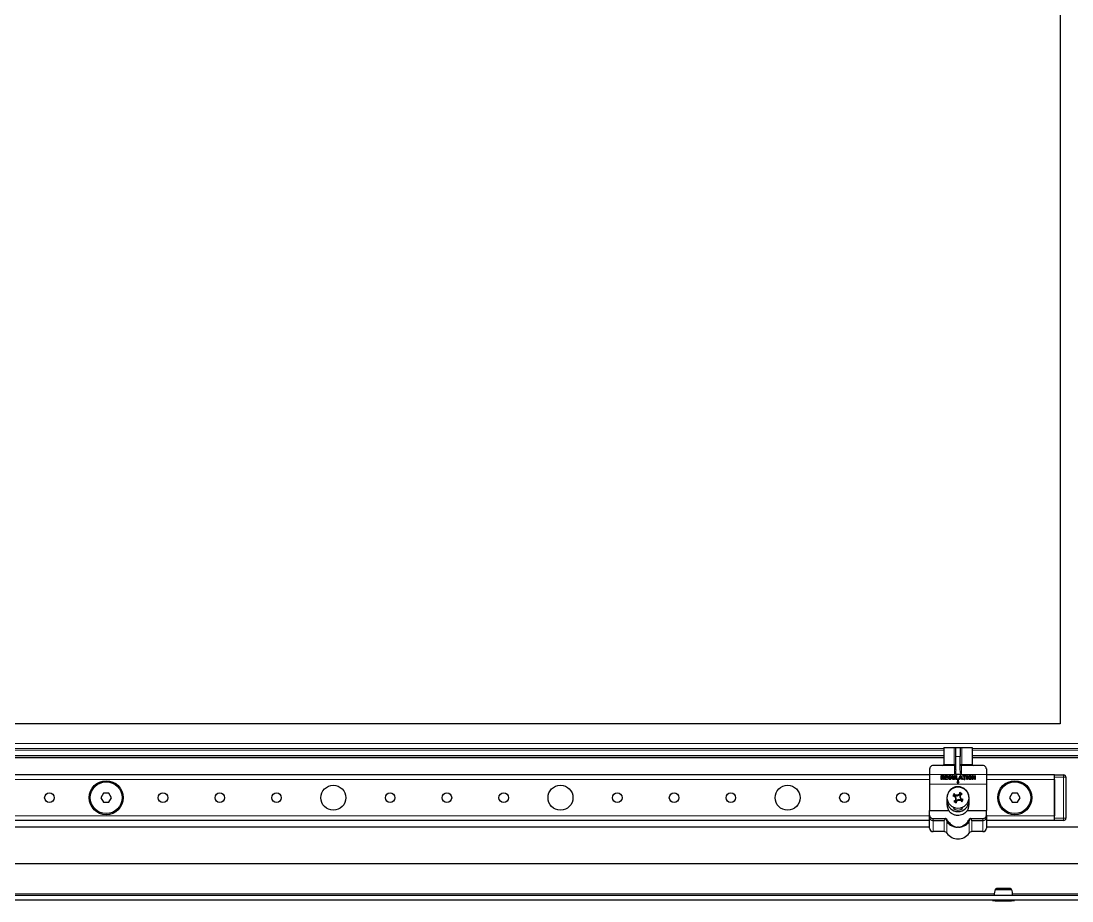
# Model space of a CAD drawing. Header units: millimetres. Extents: x -922 to 2026, y -1094 to 978.
# Drawn here: x 1327.8 to 1790.5, y -789.7 to -402 of the extents above; entities that cross this region are included whole.
import ezdxf

# ---------------------------------------------------------------- set-up
doc = ezdxf.new("R2010")
doc.units = ezdxf.units.MM

msp = doc.modelspace()

# ---------------------------------------------------------------- linework, layer by layer
at = {"color": 7, "linetype": 'Continuous', "lineweight": 25}
for p, q in [((1785.33, 688.33), (1785.33, -711.67)), ((1785.33, -711.67), (945.33, -711.67)), ((1734.08, -722.02), (1734.08, -729.52)), ((1734.08, -722.02), (1738.6, -722.02)), ((1738.6, -722.02), (1739.33, -722.02)), ((1739.33, -722.02), (1741.33, -722.02)), ((1739.33, -726.02), (1739.33, -722.02)), ((1739.33, -731.96), (1739.33, -726.02)), ((1741.33, -722.02), (1741.33, -726.02)), ((1741.33, -722.02), (1742.05, -722.02)), ((1741.33, -731.96), (1741.33, -726.02)), ((1742.05, -722.02), (1746.58, -722.02)), ((1746.58, -722.02), (1746.58, -729.52)), ((1734.08, -726.67), (930.33, -726.67)), ((1738.83, -730.02), (1729.33, -730.02)), ((1751.33, -730.02), (1741.83, -730.02)), ((1800.33, -726.67), (1746.58, -726.67)), ((1727.83, -734.17), (947.83, -734.17)), ((1727.83, -731.52), (1727.83, -734.02)), ((1727.83, -734.02), (1727.83, -738.27)), ((1732.92, -736.04), (1732.92, -734.37)), ((1732.92, -734.37), (1733.68, -734.37)), ((1733.68, -734.64), (1733.19, -734.64)), ((1733.19, -734.64), (1733.19, -735.14)), ((1733.19, -735.14), (1733.77, -735.14)), ((1733.47, -735.41), (1733.19, -735.41)), ((1733.19, -735.41), (1733.19, -736.04)), ((1733.97, -736.12), (1733.47, -735.41)), ((1733.78, -735.41), (1734.18, -735.98)), ((1734.53, -736.15), (1734.53, -734.37)), ((1734.53, -734.37), (1735.59, -734.37)), ((1735.59, -734.64), (1734.79, -734.64)), ((1734.79, -734.64), (1734.79, -735.05)), ((1734.79, -735.05), (1735.54, -735.05)), ((1735.54, -735.31), (1734.79, -735.31)), ((1734.79, -735.31), (1734.79, -735.89)), ((1736.86, -735.21), (1737.36, -735.21)), ((1737.06, -735.48), (1736.86, -735.48)), ((1737.36, -735.21), (1737.36, -735.51)), ((1737.79, -735.56), (1737.79, -734.49)), ((1738.05, -734.49), (1738.05, -735.56)), ((1738.79, -735.55), (1738.79, -734.49)), ((1739.06, -734.49), (1739.06, -735.55)), ((1739.35, -736.17), (1739.35, -734.51)), ((1739.61, -734.51), (1739.61, -735.91)), ((1740.77, -736), (1741.34, -734.46)), ((1741.5, -734.7), (1741.2, -735.57)), ((1741.2, -735.57), (1741.83, -735.57)), ((1741.83, -735.57), (1741.5, -734.7)), ((1741.67, -734.48), (1742.26, -736)), ((1742.6, -734.37), (1743.72, -734.37)), ((1743.01, -734.64), (1742.6, -734.64)), ((1743.01, -736.11), (1743.01, -734.64)), ((1743.72, -734.64), (1743.33, -734.64)), ((1743.33, -734.64), (1743.33, -736.11)), ((1744.19, -736.04), (1744.19, -734.51)), ((1744.45, -734.51), (1744.45, -736.04)), ((1746.61, -736.04), (1746.61, -734.48)), ((1747.71, -736.06), (1746.87, -734.8)), ((1746.87, -734.8), (1746.87, -736.03)), ((1746.88, -734.43), (1747.69, -735.67)), ((1747.69, -735.67), (1747.69, -734.49)), ((1747.95, -734.49), (1747.95, -736.04)), ((1752.83, -731.52), (1752.83, -734.02)), ((1752.83, -734.02), (1752.83, -738.27)), ((1782.83, -734.17), (1752.83, -734.17)), ((1782.83, -734.17), (1786.83, -734.17)), ((1782.83, -735.17), (1782.83, -734.17)), ((1782.83, -753.17), (1782.83, -735.17)), ((1787.83, -735.17), (1787.83, -753.17)), ((1727.83, -738.27), (1727.83, -749.77)), ((1735.59, -736.15), (1734.53, -736.15)), ((1734.79, -735.89), (1735.59, -735.89)), ((1740.41, -736.17), (1739.35, -736.17)), ((1739.61, -735.91), (1740.41, -735.91)), ((1739.83, -737.37), (1740.33, -737.87)), ((1740.08, -737.37), (1739.83, -737.37)), ((1740.58, -736.37), (1740.08, -736.37)), ((1740.08, -736.37), (1740.08, -737.37)), ((1740.33, -737.87), (1740.83, -737.37)), ((1740.58, -737.37), (1740.58, -736.37)), ((1740.83, -737.37), (1740.58, -737.37)), ((1741.11, -735.84), (1741.02, -736.08)), ((1741.92, -735.84), (1741.11, -735.84)), ((1742.01, -736.08), (1741.92, -735.84)), ((1752.83, -738.27), (1752.83, -749.77)), ((1782.83, -736.17), (1782.83, -752.17)), ((1364.17, -742.17), (1363.02, -744.17)), ((1363.02, -744.17), (1364.17, -746.17)), ((1366.48, -742.17), (1364.17, -742.17)), ((1367.64, -744.17), (1366.48, -742.17)), ((1366.48, -746.17), (1367.64, -744.17)), ((1735.48, -744.17), (1735.48, -747.17)), ((1738.31, -743.22), (1738, -743.33)), ((1738.31, -743.22), (1738.64, -742.71)), ((1739.07, -743.48), (1738.31, -743.22)), ((1738.64, -742.71), (1738.62, -742.39)), ((1738.64, -742.71), (1739.19, -743.3)), ((1739.07, -743.48), (1738.91, -743.67)), ((1739.51, -744.35), (1739.07, -743.48)), ((1739.19, -743.3), (1739.29, -743.08)), ((1739.19, -743.3), (1740.16, -743.35)), ((1739.51, -744.35), (1739.27, -744.4)), ((1739.45, -745.31), (1739.51, -744.35)), ((1740.16, -743.35), (1740.11, -743.11)), ((1740.16, -743.35), (1741.02, -742.91)), ((1741.02, -742.91), (1740.84, -742.75)), ((1741.02, -742.91), (1741.28, -742.16)), ((1741.2, -743.03), (1741.15, -744)), ((1741.15, -744), (1741.39, -743.95)), ((1741.15, -744), (1741.59, -744.86)), ((1741.28, -742.16), (1741.17, -741.85)), ((1741.79, -742.49), (1741.2, -743.03)), ((1741.2, -743.03), (1741.42, -743.13)), ((1741.28, -742.16), (1741.79, -742.49)), ((1741.59, -744.86), (1741.75, -744.68)), ((1741.59, -744.86), (1742.34, -745.12)), ((1741.79, -742.49), (1742.11, -742.46)), ((1745.18, -747.17), (1745.18, -744.17)), ((1764.17, -742.17), (1763.02, -744.17)), ((1763.02, -744.17), (1764.17, -746.17)), ((1766.48, -742.17), (1764.17, -742.17)), ((1767.64, -744.17), (1766.48, -742.17)), ((1766.48, -746.17), (1767.64, -744.17)), ((1364.17, -746.17), (1366.48, -746.17)), ((1735.68, -745.67), (1735.48, -745.67)), ((1738.87, -745.86), (1738.54, -745.89)), ((1738.87, -745.86), (1739.45, -745.31)), ((1739.38, -746.19), (1738.87, -745.86)), ((1739.45, -745.31), (1739.23, -745.21)), ((1739.64, -745.43), (1739.38, -746.19)), ((1739.38, -746.19), (1739.48, -746.5)), ((1740.5, -744.99), (1739.64, -745.43)), ((1739.64, -745.43), (1739.82, -745.59)), ((1740.5, -744.99), (1740.55, -745.23)), ((1741.47, -745.05), (1740.5, -744.99)), ((1741.47, -745.05), (1741.37, -745.27)), ((1742.01, -745.63), (1741.47, -745.05)), ((1742.34, -745.12), (1742.01, -745.63)), ((1742.01, -745.63), (1742.04, -745.96)), ((1742.34, -745.12), (1742.65, -745.02)), ((1745.18, -745.67), (1744.98, -745.67)), ((1764.17, -746.17), (1766.48, -746.17)), ((1727.83, -751.92), (1727.83, -749.77)), ((1727.83, -749.77), (1736.24, -749.77)), ((1727.83, -752.83), (1727.83, -751.92)), ((1727.83, -757.62), (1727.83, -752.83)), ((1729.33, -753.31), (1734.85, -753.31)), ((1744.42, -749.77), (1752.83, -749.77)), ((1745.81, -753.31), (1751.33, -753.31)), ((1752.83, -751.92), (1752.83, -749.77)), ((1752.83, -751.92), (1752.83, -752.83)), ((1752.83, -752.83), (1752.83, -757.62)), ((1782.83, -754.17), (1782.83, -753.17)), ((1727.83, -757.17), (921.33, -757.17)), ((1727.83, -754.17), (947.83, -754.17)), ((1729.33, -754.2), (1734.24, -754.2)), ((1746.42, -754.2), (1751.33, -754.2)), ((1782.83, -754.17), (1752.83, -754.17)), ((1809.33, -757.17), (1752.83, -757.17)), ((1786.83, -754.17), (1782.83, -754.17)), ((1734.24, -759.12), (1729.33, -759.12)), ((1751.33, -759.12), (1746.42, -759.12)), ((921.33, -773.17), (1809.33, -773.17)), ((1756.74, -784.56), (1760.33, -784.56)), ((1763.43, -784.17), (1757.23, -784.17)), ((1760.33, -784.56), (1763.92, -784.56)), ((870.63, -787.17), (1860.03, -787.17)), ((870.63, -789.17), (1860.03, -789.17))]:
    msp.add_line(p, q, dxfattribs=at)
at = {"color": 8, "linetype": 'Continuous', "lineweight": 18}
for p, q in [((1793.92, -720.27), (936.74, -720.27)), ((1734.08, -725.67), (931.33, -725.67)), ((1734.08, -725.57), (931.43, -725.57)), ((1734.08, -723.27), (933.74, -723.27)), ((1734.08, -722.57), (934.43, -722.57)), ((1738.6, -729.52), (1738.6, -722.02)), ((1741.33, -726.02), (1739.33, -726.02)), ((1742.05, -722.02), (1742.05, -729.52)), ((1796.23, -722.57), (1746.58, -722.57)), ((1796.92, -723.27), (1746.58, -723.27)), ((1799.23, -725.57), (1746.58, -725.57)), ((1799.33, -725.67), (1746.58, -725.67)), ((1734.08, -729.52), (1738.6, -729.52)), ((1738.6, -729.52), (1739.33, -729.52)), ((1738.83, -734.02), (1738.83, -730.02)), ((1741.33, -729.52), (1742.05, -729.52)), ((1741.83, -730.02), (1741.83, -733.95)), ((1742.05, -729.52), (1746.58, -729.52)), ((1738.83, -734.02), (1727.83, -734.02)), ((1739.33, -734.02), (1739.33, -731.96)), ((1752.83, -734.02), (1739.33, -734.02)), ((1786.83, -735.17), (1782.83, -735.17)), ((1786.83, -734.17), (1786.83, -735.17)), ((1786.83, -753.17), (1786.83, -735.17)), ((1786.83, -735.17), (1787.83, -735.17)), ((1727.83, -736.17), (947.83, -736.17)), ((1752.83, -738.27), (1727.83, -738.27)), ((1782.83, -736.17), (1752.83, -736.17)), ((1727.83, -752.17), (947.83, -752.17)), ((1729.33, -753.31), (1729.33, -754.2)), ((1751.33, -754.2), (1751.33, -753.31)), ((1782.83, -752.17), (1752.83, -752.17)), ((1782.83, -753.17), (1786.83, -753.17)), ((1786.83, -753.17), (1786.83, -754.17)), ((1786.83, -753.17), (1787.83, -753.17)), ((1729.33, -754.2), (1729.33, -759.12)), ((1734.24, -759.12), (1734.24, -754.2)), ((1735.47, -754.81), (1735.47, -759.77)), ((1745.18, -759.77), (1745.18, -754.81)), ((1746.42, -754.2), (1746.42, -759.12)), ((1751.33, -759.12), (1751.33, -754.2)), ((1756.28, -786.57), (974.37, -786.57)), ((1755.47, -789.3), (1760.33, -789.3)), ((1755.58, -789.42), (1760.33, -789.42)), ((1760.33, -789.3), (1765.19, -789.3)), ((1760.33, -789.42), (1765.08, -789.42)), ((1859.73, -786.57), (1764.37, -786.57))]:
    msp.add_line(p, q, dxfattribs=at)
at = {"color": 8, "linetype": 'Continuous', "lineweight": 18, "flags": 128}
for points in [[(1738.6, -729.52), (1738.6, -729.62), (1738.59, -729.71), (1738.58, -729.8), (1738.56, -729.88), (1738.54, -729.94), (1738.52, -729.98), (1738.49, -730.01), (1738.47, -730.02)], [(1742.19, -730.02), (1742.16, -730.01), (1742.14, -729.98), (1742.11, -729.94), (1742.09, -729.88), (1742.08, -729.8), (1742.06, -729.71), (1742.06, -729.62), (1742.05, -729.52)]]:
    msp.add_lwpolyline(points, dxfattribs=at)
at = {"color": 7, "linetype": 'Continuous', "lineweight": 25}
for centre, radius in [((1365.33, -744.17), 7.5), ((1365.33, -744.17), 7), ((1465.33, -744.17), 5.5), ((1565.33, -744.17), 5.5), ((1665.33, -744.17), 5.5), ((1740.33, -744.17), 4.75), ((1765.33, -744.17), 7.5), ((1765.33, -744.17), 7), ((1340.33, -744.17), 2.1), ((1390.33, -744.17), 2.1), ((1415.33, -744.17), 2.1), ((1440.33, -744.17), 2.1), ((1490.33, -744.17), 2.1), ((1515.33, -744.17), 2.1), ((1540.33, -744.17), 2.1), ((1590.33, -744.17), 2.1), ((1615.33, -744.17), 2.1), ((1640.33, -744.17), 2.1), ((1690.33, -744.17), 2.1), ((1715.33, -744.17), 2.1)]:
    msp.add_circle(centre, radius, dxfattribs=at)
for centre, radius, start, end in [((1733.58, -729.52), 0.5, 270, 0), ((1738.83, -729.52), 0.5, 270, 0), ((1741.83, -729.52), 0.5, 180, 270), ((1747.08, -729.52), 0.5, 180, 270), ((1786.83, -735.17), 1, 0, 90), ((1801.05, -783.73), 74.88, 146.4919, 147.3486), ((1762.74, -678.86), 69.05, 249.0058, 249.8057), ((1689.65, -791.07), 69.05, 44.0348, 44.8347), ((1806.81, -710.41), 75.61, 206.0937, 206.7115), ((1814.78, -748.18), 75.61, 177.129, 177.7468), ((1736.32, -818.63), 75.61, 87.129, 87.7468), ((1774.09, -810.65), 75.61, 116.0937, 116.7115), ((1805.64, -766.59), 69.05, 159.0058, 159.8057), ((1700.78, -804.89), 74.88, 56.4919, 57.3486), ((1665.87, -740.16), 75.61, 357.129, 357.7468), ((1673.85, -777.94), 75.61, 26.0937, 26.7115), ((1693.43, -693.5), 69.05, 314.0348, 314.8347), ((1717.92, -809.48), 69.05, 69.0058, 69.8057), ((1740.33, -745.67), 4.65, 180, 0), ((1740.33, -747.17), 2.5, 209.1764, 330.8236), ((1787.23, -794.85), 69.05, 134.0348, 134.8347), ((1779.88, -683.45), 74.88, 236.4919, 237.3486), ((1675.02, -721.76), 69.05, 339.0058, 339.8057), ((1706.57, -677.69), 75.61, 296.0937, 296.7115), ((1744.34, -669.72), 75.61, 267.129, 267.7468), ((1791.01, -697.27), 69.05, 224.0348, 224.8347), ((1679.61, -704.62), 74.88, 326.4919, 327.3486), ((1786.83, -753.17), 1, 270, 0), ((1729.33, -757.62), 1.5, 180, 270), ((1751.33, -757.62), 1.5, 270, 0), ((1734.24, -760.62), 1.5, 34.5604, 90), ((1740.33, -756.43), 5.9, 214.5604, 325.4396), ((1746.42, -760.62), 1.5, 90, 145.4396), ((1762.45, -786.91), 6.18, 157.6346, 182.4658), ((1757.23, -784.67), 0.5, 90, 166.6165), ((1763.43, -784.67), 0.5, 13.3835, 90), ((1758.21, -786.91), 6.18, 357.5342, 22.3654), ((1781.23, -789.24), 25.77, 179.861, 180.139), ((1755.59, -789.3), 0.126, 180, 263.9744), ((1760.33, -744.42), 45.25, 263.9744, 269.9984), ((1760.33, -744.42), 45.25, 270.0016, 276.0256), ((1765.06, -789.3), 0.126, 276.0256, 0), ((1739.42, -789.24), 25.77, 359.861, 0.139)]:
    msp.add_arc(centre, radius, start, end, dxfattribs=at)
msp.add_ellipse((17168.51, -734.02), major_axis=(15429.18, 0), ratio=0.000259, start_param=3.123591, end_param=3.141593, dxfattribs=at)
for points, knots in [([(1729.33, -730.02), (1729.33, -730.02), (1729.26, -730.02), (1728.91, -730.05), (1728.38, -730.28), (1727.91, -730.86), (1727.85, -731.33), (1727.83, -731.52)], [0, 0, 0, 0, 0.003231, 0.101221, 0.514725, 0.80586, 1, 1, 1, 1]), ([(1752.83, -731.52), (1752.81, -731.33), (1752.75, -730.86), (1752.28, -730.28), (1751.75, -730.05), (1751.4, -730.02), (1751.33, -730.02), (1751.33, -730.02)], [0, 0, 0, 0, 0.19414, 0.485275, 0.898779, 0.996769, 1, 1, 1, 1]), ([(1733.68, -734.37), (1733.75, -734.38), (1733.89, -734.39), (1734, -734.47), (1734.05, -734.51)], [0, 0, 0, 0, 0.559747, 1, 1, 1, 1]), ([(1733.87, -734.71), (1733.84, -734.68), (1733.78, -734.64), (1733.71, -734.64), (1733.68, -734.64)], [0, 0, 0, 0, 0.559136, 1, 1, 1, 1]), ([(1733.77, -735.14), (1733.8, -735.14), (1733.83, -735.13), (1733.86, -735.11), (1733.88, -735.1)], [0, 0, 0, 0, 0.558174, 1, 1, 1, 1]), ([(1734.02, -735.31), (1733.98, -735.34), (1733.9, -735.39), (1733.82, -735.4), (1733.78, -735.41)], [0, 0, 0, 0, 0.56031, 1, 1, 1, 1]), ([(1733.95, -734.9), (1733.95, -734.86), (1733.94, -734.78), (1733.89, -734.73), (1733.87, -734.71)], [0, 0, 0, 0, 0.559692, 1, 1, 1, 1]), ([(1733.88, -735.1), (1733.89, -735.08), (1733.92, -735.05), (1733.95, -734.98), (1733.95, -734.93), (1733.95, -734.9)], [0, 0, 0, 0, 0.279917, 0.56006, 1, 1, 1, 1]), ([(1734.22, -734.9), (1734.21, -734.99), (1734.19, -735.16), (1734.07, -735.27), (1734.02, -735.31)], [0, 0, 0, 0, 0.559457, 1, 1, 1, 1]), ([(1734.05, -734.51), (1734.1, -734.57), (1734.2, -734.69), (1734.21, -734.83), (1734.22, -734.9)], [0, 0, 0, 0, 0.5589475, 1, 1, 1, 1]), ([(1735.54, -735.05), (1735.56, -735.05), (1735.6, -735.05), (1735.66, -735.08), (1735.69, -735.13), (1735.69, -735.16), (1735.69, -735.18)], [0, 0, 0, 0, 0.280945, 0.559897, 0.779525, 1, 1, 1, 1]), ([(1735.69, -735.18), (1735.69, -735.2), (1735.69, -735.24), (1735.63, -735.3), (1735.57, -735.31), (1735.54, -735.31)], [0, 0, 0, 0, 0.281099, 0.559768, 1, 1, 1, 1]), ([(1735.59, -734.37), (1735.61, -734.38), (1735.66, -734.38), (1735.71, -734.41), (1735.74, -734.46), (1735.74, -734.49), (1735.74, -734.51)], [0, 0, 0, 0, 0.280872, 0.559701, 0.779382, 1, 1, 1, 1]), ([(1735.74, -734.51), (1735.74, -734.53), (1735.74, -734.57), (1735.68, -734.63), (1735.62, -734.64), (1735.59, -734.64)], [0, 0, 0, 0, 0.2810527, 0.5596626, 1, 1, 1, 1]), ([(1736.09, -735.28), (1736.09, -735.14), (1736.1, -734.9), (1736.23, -734.69), (1736.28, -734.6)], [0, 0, 0, 0, 0.56034, 1, 1, 1, 1]), ([(1736.28, -735.88), (1736.21, -735.78), (1736.1, -735.59), (1736.09, -735.37), (1736.09, -735.28)], [0, 0, 0, 0, 0.559347, 1, 1, 1, 1]), ([(1736.28, -734.6), (1736.36, -734.52), (1736.49, -734.38), (1736.69, -734.36), (1736.77, -734.35)], [0, 0, 0, 0, 0.559217, 1, 1, 1, 1]), ([(1736.76, -734.61), (1736.73, -734.62), (1736.66, -734.63), (1736.53, -734.7), (1736.38, -734.91), (1736.36, -735.13), (1736.35, -735.28)], [0, 0, 0, 0, 0.125332, 0.250695, 0.500738, 1, 1, 1, 1]), ([(1736.35, -735.28), (1736.35, -735.36), (1736.36, -735.51), (1736.44, -735.65), (1736.47, -735.7)], [0, 0, 0, 0, 0.55998, 1, 1, 1, 1]), ([(1736.73, -735.35), (1736.73, -735.33), (1736.74, -735.29), (1736.77, -735.24), (1736.82, -735.22), (1736.85, -735.21), (1736.86, -735.21)], [0, 0, 0, 0, 0.280637, 0.55889, 0.779144, 1, 1, 1, 1]), ([(1736.86, -735.48), (1736.84, -735.48), (1736.8, -735.47), (1736.75, -735.44), (1736.73, -735.39), (1736.73, -735.36), (1736.73, -735.35)], [0, 0, 0, 0, 0.280664, 0.558735, 0.779002, 1, 1, 1, 1]), ([(1736.95, -734.66), (1736.92, -734.65), (1736.86, -734.62), (1736.79, -734.62), (1736.76, -734.61)], [0, 0, 0, 0, 0.558634, 1, 1, 1, 1]), ([(1736.77, -734.35), (1736.84, -734.35), (1736.97, -734.36), (1737.07, -734.42), (1737.12, -734.44)], [0, 0, 0, 0, 0.560514, 1, 1, 1, 1]), ([(1737.06, -734.78), (1737.04, -734.75), (1737.01, -734.71), (1736.97, -734.68), (1736.95, -734.66)], [0, 0, 0, 0, 0.560467, 1, 1, 1, 1]), ([(1737.03, -735.74), (1737.04, -735.69), (1737.06, -735.61), (1737.06, -735.52), (1737.06, -735.48)], [0, 0, 0, 0, 0.559597, 1, 1, 1, 1]), ([(1737.17, -734.84), (1737.14, -734.83), (1737.1, -734.83), (1737.07, -734.79), (1737.06, -734.78)], [0, 0, 0, 0, 0.558039, 1, 1, 1, 1]), ([(1737.12, -734.44), (1737.16, -734.47), (1737.22, -734.53), (1737.27, -734.6), (1737.29, -734.63)], [0, 0, 0, 0, 0.559542, 1, 1, 1, 1]), ([(1737.36, -735.51), (1737.35, -735.62), (1737.34, -735.83), (1737.21, -735.98), (1737.15, -736.05)], [0, 0, 0, 0, 0.560493, 1, 1, 1, 1]), ([(1737.32, -734.71), (1737.32, -734.73), (1737.31, -734.77), (1737.26, -734.81), (1737.22, -734.83), (1737.18, -734.84), (1737.17, -734.84)], [0, 0, 0, 0, 0.2777088, 0.5582085, 0.77892, 1, 1, 1, 1]), ([(1737.29, -734.63), (1737.3, -734.64), (1737.32, -734.67), (1737.32, -734.7), (1737.32, -734.71)], [0, 0, 0, 0, 0.560691, 1, 1, 1, 1]), ([(1737.79, -734.49), (1737.79, -734.47), (1737.79, -734.43), (1737.82, -734.38), (1737.86, -734.35), (1737.89, -734.35), (1737.91, -734.35)], [0, 0, 0, 0, 0.280849, 0.55949, 0.779158, 1, 1, 1, 1]), ([(1738, -736.04), (1737.93, -735.96), (1737.81, -735.83), (1737.79, -735.65), (1737.79, -735.56)], [0, 0, 0, 0, 0.558332, 1, 1, 1, 1]), ([(1737.91, -734.35), (1737.93, -734.35), (1737.97, -734.35), (1738.02, -734.39), (1738.05, -734.44), (1738.05, -734.47), (1738.05, -734.49)], [0, 0, 0, 0, 0.28091, 0.559174, 0.779166, 1, 1, 1, 1]), ([(1738.05, -735.56), (1738.06, -735.62), (1738.06, -735.73), (1738.14, -735.8), (1738.17, -735.83)], [0, 0, 0, 0, 0.560313, 1, 1, 1, 1]), ([(1738.43, -735.91), (1738.48, -735.9), (1738.59, -735.89), (1738.72, -735.81), (1738.79, -735.68), (1738.79, -735.59), (1738.79, -735.55)], [0, 0, 0, 0, 0.280935, 0.559487, 0.779245, 1, 1, 1, 1]), ([(1739.06, -735.55), (1739.05, -735.64), (1739.04, -735.83), (1738.88, -736.05), (1738.66, -736.15), (1738.52, -736.16), (1738.45, -736.17)], [0, 0, 0, 0, 0.280416, 0.558636, 0.778958, 1, 1, 1, 1]), ([(1738.79, -734.49), (1738.8, -734.47), (1738.8, -734.43), (1738.82, -734.38), (1738.87, -734.35), (1738.9, -734.35), (1738.92, -734.35)], [0, 0, 0, 0, 0.2809, 0.559498, 0.779148, 1, 1, 1, 1]), ([(1739.33, -731.96), (1739.29, -732.3), (1739.21, -733), (1738.95, -733.67), (1738.83, -734.02), (1738.83, -734.02)], [0, 0, 0, 0, 0.475461, 0.994056, 1, 1, 1, 1]), ([(1738.92, -734.35), (1738.94, -734.35), (1738.98, -734.35), (1739.03, -734.39), (1739.06, -734.44), (1739.06, -734.47), (1739.06, -734.49)], [0, 0, 0, 0, 0.280888, 0.559023, 0.779155, 1, 1, 1, 1]), ([(1739.35, -734.51), (1739.35, -734.49), (1739.35, -734.45), (1739.38, -734.4), (1739.42, -734.38), (1739.45, -734.38), (1739.47, -734.37)], [0, 0, 0, 0, 0.2809124, 0.5594047, 0.7791083, 1, 1, 1, 1]), ([(1739.47, -734.37), (1739.49, -734.38), (1739.53, -734.38), (1739.58, -734.41), (1739.61, -734.46), (1739.61, -734.49), (1739.61, -734.51)], [0, 0, 0, 0, 0.2808126, 0.5590988, 0.7791702, 1, 1, 1, 1]), ([(1741.83, -733.95), (1741.83, -733.95), (1741.82, -733.95), (1741.82, -733.95), (1741.81, -733.93), (1741.77, -733.85), (1741.65, -733.51), (1741.43, -732.88), (1741.36, -732.29), (1741.33, -731.96)], [0, 0, 0, 0, 0.00167, 0.003889, 0.009531, 0.034361, 0.132751, 0.526214, 1, 1, 1, 1]), ([(1741.34, -734.46), (1741.35, -734.44), (1741.36, -734.41), (1741.41, -734.36), (1741.46, -734.35), (1741.49, -734.35)], [0, 0, 0, 0, 0.281465, 0.561772, 1, 1, 1, 1]), ([(1741.49, -734.35), (1741.51, -734.35), (1741.56, -734.36), (1741.63, -734.4), (1741.65, -734.45), (1741.67, -734.48)], [0, 0, 0, 0, 0.281226, 0.561522, 1, 1, 1, 1]), ([(1742.46, -734.51), (1742.46, -734.49), (1742.47, -734.45), (1742.5, -734.4), (1742.55, -734.38), (1742.58, -734.38), (1742.6, -734.37)], [0, 0, 0, 0, 0.280713, 0.558701, 0.779045, 1, 1, 1, 1]), ([(1742.6, -734.64), (1742.58, -734.64), (1742.54, -734.64), (1742.49, -734.6), (1742.46, -734.55), (1742.46, -734.52), (1742.46, -734.51)], [0, 0, 0, 0, 0.28076, 0.558821, 0.778915, 1, 1, 1, 1]), ([(1743.72, -734.37), (1743.74, -734.38), (1743.78, -734.38), (1743.84, -734.4), (1743.87, -734.45), (1743.87, -734.49), (1743.88, -734.51)], [0, 0, 0, 0, 0.280951, 0.559967, 0.779431, 1, 1, 1, 1]), ([(1743.88, -734.51), (1743.87, -734.53), (1743.87, -734.57), (1743.81, -734.63), (1743.75, -734.64), (1743.72, -734.64)], [0, 0, 0, 0, 0.281019, 0.559679, 1, 1, 1, 1]), ([(1744.19, -734.51), (1744.19, -734.49), (1744.19, -734.45), (1744.22, -734.4), (1744.26, -734.38), (1744.29, -734.38), (1744.31, -734.37)], [0, 0, 0, 0, 0.280828, 0.559417, 0.779393, 1, 1, 1, 1]), ([(1744.31, -734.37), (1744.33, -734.38), (1744.37, -734.38), (1744.42, -734.41), (1744.45, -734.46), (1744.45, -734.49), (1744.45, -734.51)], [0, 0, 0, 0, 0.280765, 0.559178, 0.779175, 1, 1, 1, 1]), ([(1744.91, -735.27), (1744.91, -735.15), (1744.93, -734.93), (1745.03, -734.73), (1745.08, -734.64)], [0, 0, 0, 0, 0.559914, 1, 1, 1, 1]), ([(1745.09, -735.89), (1745.03, -735.78), (1744.92, -735.59), (1744.91, -735.37), (1744.91, -735.27)], [0, 0, 0, 0, 0.559149, 1, 1, 1, 1]), ([(1745.08, -734.64), (1745.15, -734.55), (1745.27, -734.39), (1745.47, -734.36), (1745.56, -734.35)], [0, 0, 0, 0, 0.560137, 1, 1, 1, 1]), ([(1745.27, -734.82), (1745.24, -734.9), (1745.18, -735.05), (1745.17, -735.2), (1745.17, -735.27)], [0, 0, 0, 0, 0.5590754, 1, 1, 1, 1]), ([(1745.17, -735.27), (1745.17, -735.36), (1745.18, -735.51), (1745.25, -735.65), (1745.28, -735.71)], [0, 0, 0, 0, 0.5602735, 1, 1, 1, 1]), ([(1745.55, -734.61), (1745.52, -734.62), (1745.45, -734.63), (1745.34, -734.7), (1745.3, -734.77), (1745.27, -734.82)], [0, 0, 0, 0, 0.2798318, 0.559843, 1, 1, 1, 1]), ([(1745.9, -734.82), (1745.85, -734.76), (1745.76, -734.64), (1745.62, -734.62), (1745.55, -734.61)], [0, 0, 0, 0, 0.559596, 1, 1, 1, 1]), ([(1745.56, -734.35), (1745.61, -734.36), (1745.73, -734.36), (1745.93, -734.45), (1746.03, -734.57), (1746.09, -734.64)], [0, 0, 0, 0, 0.280496, 0.560765, 1, 1, 1, 1]), ([(1746.01, -735.27), (1746.01, -735.18), (1746, -735.02), (1745.93, -734.88), (1745.9, -734.82)], [0, 0, 0, 0, 0.560046, 1, 1, 1, 1]), ([(1745.91, -735.71), (1745.94, -735.63), (1746, -735.49), (1746.01, -735.34), (1746.01, -735.27)], [0, 0, 0, 0, 0.559133, 1, 1, 1, 1]), ([(1746.09, -734.64), (1746.15, -734.75), (1746.26, -734.95), (1746.27, -735.17), (1746.27, -735.27)], [0, 0, 0, 0, 0.559312, 1, 1, 1, 1]), ([(1746.27, -735.27), (1746.27, -735.39), (1746.25, -735.61), (1746.14, -735.81), (1746.1, -735.89)], [0, 0, 0, 0, 0.559865, 1, 1, 1, 1]), ([(1746.61, -734.48), (1746.61, -734.46), (1746.61, -734.42), (1746.64, -734.38), (1746.68, -734.35), (1746.71, -734.35), (1746.73, -734.35)], [0, 0, 0, 0, 0.280941, 0.559114, 0.779089, 1, 1, 1, 1]), ([(1746.73, -734.35), (1746.74, -734.35), (1746.78, -734.35), (1746.83, -734.38), (1746.86, -734.41), (1746.88, -734.43)], [0, 0, 0, 0, 0.2806376, 0.5608768, 1, 1, 1, 1]), ([(1747.69, -734.49), (1747.69, -734.47), (1747.69, -734.43), (1747.72, -734.38), (1747.76, -734.35), (1747.79, -734.35), (1747.81, -734.35)], [0, 0, 0, 0, 0.280888, 0.559482, 0.77927, 1, 1, 1, 1]), ([(1747.81, -734.35), (1747.83, -734.35), (1747.87, -734.35), (1747.92, -734.39), (1747.95, -734.44), (1747.95, -734.47), (1747.95, -734.49)], [0, 0, 0, 0, 0.280836, 0.55925, 0.779182, 1, 1, 1, 1]), ([(1733.04, -736.17), (1733.02, -736.17), (1732.98, -736.17), (1732.94, -736.13), (1732.92, -736.08), (1732.92, -736.05), (1732.92, -736.04)], [0, 0, 0, 0, 0.280437, 0.558281, 0.778899, 1, 1, 1, 1]), ([(1733.19, -736.04), (1733.18, -736.06), (1733.18, -736.1), (1733.14, -736.15), (1733.09, -736.17), (1733.06, -736.17), (1733.04, -736.17)], [0, 0, 0, 0, 0.280498, 0.558325, 0.778868, 1, 1, 1, 1]), ([(1734.06, -736.17), (1734.05, -736.17), (1734.03, -736.17), (1734, -736.15), (1733.98, -736.13), (1733.97, -736.12)], [0, 0, 0, 0, 0.28022, 0.561305, 1, 1, 1, 1]), ([(1734.22, -736.04), (1734.21, -736.06), (1734.2, -736.1), (1734.16, -736.15), (1734.11, -736.17), (1734.08, -736.17), (1734.06, -736.17)], [0, 0, 0, 0, 0.278138, 0.5585442, 0.7791606, 1, 1, 1, 1]), ([(1734.18, -735.98), (1734.19, -735.99), (1734.21, -736.01), (1734.21, -736.03), (1734.22, -736.04)], [0, 0, 0, 0, 0.5610793, 1, 1, 1, 1]), ([(1745.18, -744.17), (1745.14, -743.67), (1745.05, -742.66), (1744.27, -741.2), (1743.09, -740.08), (1741.62, -739.41), (1740, -739.24), (1738.4, -739.62), (1737.02, -740.5), (1736.04, -741.75), (1735.55, -743.04), (1735.5, -743.84), (1735.48, -744.17)], [0, 0, 0, 0, 0.108524, 0.217459, 0.318088, 0.417791, 0.519828, 0.622975, 0.725929, 0.827131, 0.926323, 1, 1, 1, 1]), ([(1735.59, -735.89), (1735.61, -735.89), (1735.65, -735.89), (1735.71, -735.92), (1735.74, -735.97), (1735.74, -736), (1735.74, -736.02)], [0, 0, 0, 0, 0.280912, 0.559714, 0.779499, 1, 1, 1, 1]), ([(1735.74, -736.02), (1735.74, -736.04), (1735.74, -736.08), (1735.68, -736.14), (1735.63, -736.15), (1735.59, -736.15)], [0, 0, 0, 0, 0.281214, 0.559901, 1, 1, 1, 1]), ([(1736.8, -736.17), (1736.74, -736.17), (1736.63, -736.16), (1736.43, -736.07), (1736.34, -735.95), (1736.28, -735.88)], [0, 0, 0, 0, 0.280314, 0.560507, 1, 1, 1, 1]), ([(1736.47, -735.7), (1736.52, -735.77), (1736.6, -735.88), (1736.74, -735.9), (1736.79, -735.91)], [0, 0, 0, 0, 0.560858, 1, 1, 1, 1]), ([(1736.79, -735.91), (1736.82, -735.91), (1736.88, -735.9), (1736.98, -735.85), (1737.01, -735.78), (1737.03, -735.74)], [0, 0, 0, 0, 0.281265, 0.561609, 1, 1, 1, 1]), ([(1737.15, -736.05), (1737.09, -736.09), (1736.99, -736.16), (1736.86, -736.17), (1736.8, -736.17)], [0, 0, 0, 0, 0.558998, 1, 1, 1, 1]), ([(1738.45, -736.17), (1738.36, -736.17), (1738.19, -736.17), (1738.06, -736.08), (1738, -736.04)], [0, 0, 0, 0, 0.55925, 1, 1, 1, 1]), ([(1738.17, -735.83), (1738.21, -735.86), (1738.29, -735.91), (1738.38, -735.91), (1738.43, -735.91)], [0, 0, 0, 0, 0.559441, 1, 1, 1, 1]), ([(1740.41, -735.91), (1740.43, -735.91), (1740.47, -735.91), (1740.53, -735.94), (1740.56, -735.99), (1740.56, -736.02), (1740.56, -736.04)], [0, 0, 0, 0, 0.2808549, 0.5597179, 0.7795181, 1, 1, 1, 1]), ([(1740.56, -736.04), (1740.56, -736.06), (1740.56, -736.11), (1740.5, -736.17), (1740.44, -736.17), (1740.41, -736.17)], [0, 0, 0, 0, 0.281266, 0.560078, 1, 1, 1, 1]), ([(1740.76, -736.05), (1740.76, -736.04), (1740.76, -736.02), (1740.77, -736), (1740.77, -736)], [0, 0, 0, 0, 0.5595043, 1, 1, 1, 1]), ([(1740.88, -736.17), (1740.87, -736.17), (1740.83, -736.17), (1740.79, -736.13), (1740.76, -736.09), (1740.76, -736.06), (1740.76, -736.05)], [0, 0, 0, 0, 0.279579, 0.559194, 0.779582, 1, 1, 1, 1]), ([(1741.02, -736.08), (1741.01, -736.1), (1741, -736.13), (1740.95, -736.17), (1740.91, -736.17), (1740.88, -736.17)], [0, 0, 0, 0, 0.28077, 0.560807, 1, 1, 1, 1]), ([(1742.12, -736.17), (1742.11, -736.17), (1742.08, -736.17), (1742.03, -736.14), (1742.02, -736.1), (1742.01, -736.08)], [0, 0, 0, 0, 0.280695, 0.560335, 1, 1, 1, 1]), ([(1742.27, -736.05), (1742.27, -736.07), (1742.26, -736.11), (1742.22, -736.15), (1742.17, -736.17), (1742.14, -736.17), (1742.12, -736.17)], [0, 0, 0, 0, 0.2785174, 0.5586134, 0.7793328, 1, 1, 1, 1]), ([(1742.26, -736), (1742.26, -736.01), (1742.27, -736.02), (1742.27, -736.04), (1742.27, -736.05)], [0, 0, 0, 0, 0.560081, 1, 1, 1, 1]), ([(1743.16, -736.24), (1743.14, -736.24), (1743.09, -736.24), (1743.04, -736.21), (1743.02, -736.16), (1743.01, -736.12), (1743.01, -736.11)], [0, 0, 0, 0, 0.280822, 0.559059, 0.779094, 1, 1, 1, 1]), ([(1743.33, -736.11), (1743.32, -736.13), (1743.32, -736.18), (1743.26, -736.24), (1743.19, -736.24), (1743.16, -736.24)], [0, 0, 0, 0, 0.280801, 0.559621, 1, 1, 1, 1]), ([(1744.31, -736.17), (1744.29, -736.17), (1744.25, -736.17), (1744.21, -736.13), (1744.19, -736.08), (1744.19, -736.05), (1744.19, -736.04)], [0, 0, 0, 0, 0.280437, 0.558281, 0.778899, 1, 1, 1, 1]), ([(1744.45, -736.04), (1744.45, -736.06), (1744.45, -736.1), (1744.41, -736.15), (1744.36, -736.17), (1744.32, -736.17), (1744.31, -736.17)], [0, 0, 0, 0, 0.280518, 0.5583, 0.778735, 1, 1, 1, 1]), ([(1745.58, -736.17), (1745.53, -736.17), (1745.42, -736.16), (1745.23, -736.07), (1745.14, -735.96), (1745.09, -735.89)], [0, 0, 0, 0, 0.2803667, 0.5605741, 1, 1, 1, 1]), ([(1745.28, -735.71), (1745.32, -735.77), (1745.4, -735.88), (1745.53, -735.9), (1745.58, -735.91)], [0, 0, 0, 0, 0.560567, 1, 1, 1, 1]), ([(1745.58, -735.91), (1745.62, -735.91), (1745.69, -735.9), (1745.82, -735.84), (1745.87, -735.76), (1745.91, -735.71)], [0, 0, 0, 0, 0.280435, 0.560605, 1, 1, 1, 1]), ([(1746.1, -735.89), (1746.02, -735.98), (1745.88, -736.14), (1745.67, -736.16), (1745.58, -736.17)], [0, 0, 0, 0, 0.559137, 1, 1, 1, 1]), ([(1746.73, -736.17), (1746.71, -736.17), (1746.67, -736.17), (1746.61, -736.12), (1746.61, -736.07), (1746.61, -736.04)], [0, 0, 0, 0, 0.281503, 0.560294, 1, 1, 1, 1]), ([(1746.87, -736.03), (1746.87, -736.06), (1746.87, -736.1), (1746.83, -736.15), (1746.78, -736.17), (1746.75, -736.17), (1746.73, -736.17)], [0, 0, 0, 0, 0.280569, 0.558477, 0.77887, 1, 1, 1, 1]), ([(1747.83, -736.17), (1747.81, -736.17), (1747.78, -736.16), (1747.74, -736.12), (1747.72, -736.09), (1747.71, -736.06)], [0, 0, 0, 0, 0.278585, 0.558866, 1, 1, 1, 1]), ([(1747.95, -736.04), (1747.95, -736.06), (1747.95, -736.1), (1747.92, -736.15), (1747.88, -736.17), (1747.85, -736.17), (1747.83, -736.17)], [0, 0, 0, 0, 0.280953, 0.559391, 0.779073, 1, 1, 1, 1]), ([(1735.48, -747.17), (1735.56, -747.8), (1735.74, -749.07), (1736.2, -749.71), (1736.23, -749.76), (1736.24, -749.77)], [0, 0, 0, 0, 0.417668, 0.852903, 1, 1, 1, 1]), ([(1744.42, -749.77), (1744.47, -749.7), (1744.58, -749.53), (1745.1, -748.45), (1745.16, -747.47), (1745.18, -747.17)], [0, 0, 0, 0, 0.378823, 0.812228, 1, 1, 1, 1]), ([(1727.83, -751.92), (1727.84, -752.06), (1727.87, -752.34), (1728.11, -752.75), (1728.47, -753.08), (1728.9, -753.28), (1729.2, -753.3), (1729.33, -753.31)], [0, 0, 0, 0, 0.205683, 0.411346, 0.618649, 0.832339, 1, 1, 1, 1]), ([(1727.83, -752.83), (1727.83, -752.84), (1727.83, -752.94), (1727.87, -753.2), (1728.03, -753.57), (1728.37, -753.92), (1728.82, -754.16), (1729.16, -754.19), (1729.33, -754.2)], [0, 0, 0, 0, 0.017854, 0.141405, 0.356083, 0.570731, 0.785365, 1, 1, 1, 1]), ([(1734.24, -754.2), (1734.25, -754.2), (1734.26, -754.2), (1734.29, -754.2), (1734.36, -754.16), (1734.49, -754.01), (1734.65, -753.72), (1734.78, -753.46), (1734.85, -753.31)], [0, 0, 0, 0, 0.008383, 0.019125, 0.04457, 0.140638, 0.521171, 1, 1, 1, 1]), ([(1735.21, -753.55), (1735.2, -753.53), (1735.09, -753.44), (1734.96, -753.37), (1734.85, -753.31)], [0, 0, 0, 0, 0.161974, 1, 1, 1, 1]), ([(1735.21, -753.55), (1735.24, -753.7), (1735.28, -753.97), (1735.35, -754.32), (1735.39, -754.56), (1735.45, -754.72), (1735.47, -754.81)], [0, 0, 0, 0, 0.383006, 0.690448, 0.847653, 1, 1, 1, 1]), ([(1735.21, -753.55), (1735.51, -754), (1736.23, -755.1), (1737.62, -756.28), (1738.97, -756.99), (1739.78, -757.11), (1740.07, -757.16)], [0, 0, 0, 0, 0.255351, 0.615516, 0.86211, 1, 1, 1, 1]), ([(1744.42, -749.77), (1744.4, -749.81), (1744.36, -749.88), (1744, -750.38), (1743.35, -751.01), (1742.42, -751.6), (1741.27, -751.99), (1739.94, -752.07), (1738.6, -751.77), (1737.47, -751.15), (1736.74, -750.47), (1736.36, -749.97), (1736.24, -749.79), (1736.24, -749.78), (1736.24, -749.77)], [0, 0, 0, 0, 0.088505, 0.177138, 0.262858, 0.344694, 0.430485, 0.525193, 0.625645, 0.723911, 0.812494, 0.894483, 0.978997, 1, 1, 1, 1]), ([(1740.59, -757.16), (1740.8, -757.13), (1741.53, -757.04), (1742.89, -756.39), (1744.36, -755.2), (1745.13, -754.03), (1745.44, -753.55)], [0, 0, 0, 0, 0.101651, 0.345128, 0.729048, 1, 1, 1, 1]), ([(1745.18, -754.81), (1745.19, -754.8), (1745.19, -754.8), (1745.2, -754.78), (1745.21, -754.75), (1745.24, -754.66), (1745.31, -754.33), (1745.38, -753.96), (1745.43, -753.64), (1745.44, -753.55)], [0, 0, 0, 0, 0.003748, 0.008698, 0.018275, 0.054741, 0.199177, 0.774578, 1, 1, 1, 1]), ([(1745.81, -753.31), (1745.71, -753.36), (1745.58, -753.43), (1745.47, -753.53), (1745.44, -753.55)], [0, 0, 0, 0, 0.7894027, 1, 1, 1, 1]), ([(1745.81, -753.31), (1745.84, -753.37), (1745.9, -753.51), (1746, -753.71), (1746.09, -753.88), (1746.16, -753.99), (1746.22, -754.07), (1746.26, -754.12), (1746.3, -754.15), (1746.33, -754.18), (1746.36, -754.19), (1746.39, -754.2), (1746.4, -754.2), (1746.41, -754.2), (1746.42, -754.2)], [0, 0, 0, 0, 0.193858, 0.459768, 0.637307, 0.756, 0.835565, 0.889145, 0.925488, 0.950425, 0.97632, 0.986721, 0.99531, 1, 1, 1, 1]), ([(1751.33, -753.31), (1751.5, -753.29), (1751.83, -753.26), (1752.28, -753.01), (1752.62, -752.65), (1752.8, -752.26), (1752.82, -752.02), (1752.83, -751.92)], [0, 0, 0, 0, 0.2129, 0.425707, 0.640613, 0.853382, 1, 1, 1, 1]), ([(1751.33, -754.2), (1751.5, -754.19), (1751.83, -754.16), (1752.28, -753.92), (1752.62, -753.57), (1752.79, -753.2), (1752.83, -752.94), (1752.83, -752.84), (1752.83, -752.83)], [0, 0, 0, 0, 0.214635, 0.429269, 0.643917, 0.858595, 0.982146, 1, 1, 1, 1]), ([(1735.47, -754.81), (1735.66, -755.03), (1736.18, -755.66), (1737.28, -756.45), (1738.68, -757.02), (1739.64, -757.11), (1740.07, -757.16)], [0, 0, 0, 0, 0.169618, 0.470039, 0.762685, 1, 1, 1, 1]), ([(1740.59, -757.16), (1740.49, -757.16), (1740.32, -757.17), (1740.14, -757.16), (1740.07, -757.16)], [0, 0, 0, 0, 0.558993, 1, 1, 1, 1]), ([(1740.59, -757.16), (1741.02, -757.12), (1741.97, -757.02), (1743.37, -756.45), (1744.48, -755.66), (1745, -755.03), (1745.18, -754.81)], [0, 0, 0, 0, 0.2373508, 0.5299542, 0.8303306, 1, 1, 1, 1])]:
    msp.add_open_spline(points, degree=3, knots=knots, dxfattribs=at)

doc.saveas('drawing.dxf')
